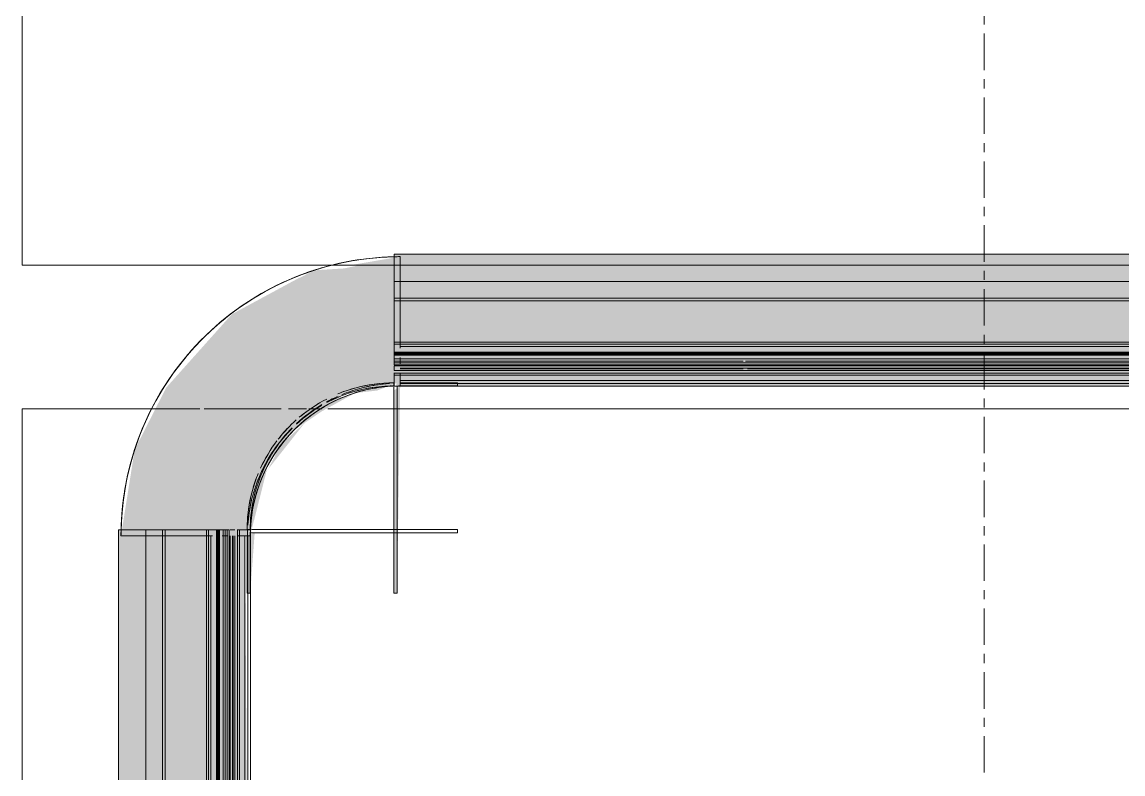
# Model space of a CAD drawing. Header units: millimetres. Extents: x -22227 to 20164, y 15335 to 61747.
# Drawn here: x -4833.6 to -4450.3, y 46489.9 to 46751.6 of the extents above; entities that cross this region are included whole.
import ezdxf

# ---------------------------------------------------------------- set-up
doc = ezdxf.new("R2010")
doc.units = ezdxf.units.MM
doc.linetypes.add('Grid Line', pattern=[22.225, 12.7, -3.175, 3.175, -3.175])
for name, color, linetype, lineweight in [('A-GENM', 7, 'Continuous', 5), ('A-WALL', 7, 'Continuous', 9), ('S-GRID', 7, 'Continuous', 9)]:
    doc.layers.add(name, color=color, linetype=linetype, lineweight=lineweight)

# ---------------------------------------------------------------- blocks, each defined once
blk = doc.blocks.new('AK-SGS-M3-A_rvt-1-MẶT BẰNG BỐ TRÍ THIẾT BỊ')
at = {"layer": 'A-WALL', "color": 253, "true_color": 0xaaaaaa}
for p, q in [((-4833.59, 46666.94), (-4833.59, 48321.94)), ((-4720.91, 46666.94), (-4833.59, 46666.94)), ((-4833.59, 46316.94), (-4833.59, 46616.94)), ((-4833.59, 46616.94), (-4787.16, 46616.94)), ((-4727.15, 46616.94), (-4180.12, 46616.94))]:
    blk.add_line(p, q, dxfattribs=at)
at = {"layer": 'A-WALL', "color": 254, "true_color": 0xcccccc}
for p, q in [((-4833.59, 46666.94), (-4833.59, 48321.94)), ((-4720.91, 46666.94), (-4833.59, 46666.94)), ((-4833.59, 46316.94), (-4833.59, 46616.94)), ((-4833.59, 46616.94), (-4787.16, 46616.94)), ((-4727.15, 46616.94), (-4704.13, 46616.94)), ((-4703.16, 46616.94), (-4204.91, 46616.94))]:
    blk.add_line(p, q, dxfattribs=at)
at = {"layer": 'A-WALL', "color": 9, "true_color": 0xc6c6c6}
for p, q in [((-4704.03, 46666.94), (-4720.91, 46666.94)), ((-4206.13, 46666.94), (-4701.93, 46666.94)), ((-4787.16, 46616.94), (-4771.66, 46616.94)), ((-4770.19, 46616.94), (-4743.35, 46616.94)), ((-4740.82, 46616.94), (-4734.54, 46616.94)), ((-4733.76, 46616.94), (-4729.18, 46616.94))]:
    blk.add_line(p, q, dxfattribs=at)
at = {"layer": 'A-WALL', "color": 254, "true_color": 0xe2e2e2}
for p, q in [((-4707.3, 46666.94), (-4720.91, 46666.94)), ((-4704.03, 46666.94), (-4707.28, 46666.94)), ((-4206.13, 46666.94), (-4701.93, 46666.94)), ((-4787.16, 46616.94), (-4782.42, 46616.94)), ((-4782.23, 46616.94), (-4773.39, 46616.94)), ((-4770.19, 46616.94), (-4756.79, 46616.94)), ((-4753.96, 46616.94), (-4750.16, 46616.94)), ((-4748.2, 46616.94), (-4743.35, 46616.94)), ((-4740.82, 46616.94), (-4735.13, 46616.94)), ((-4733.76, 46616.94), (-4731.5, 46616.94))]:
    blk.add_line(p, q, dxfattribs=at)
at = {"layer": 'A-WALL', "color": 254, "true_color": 0xd6d6d6}
blk.add_line((-4701.93, 46666.94), (-4704.03, 46666.94), dxfattribs=at)
at = {"layer": 'A-WALL', "color": 254, "true_color": 0xeaeaea}
blk.add_line((-4701.93, 46666.94), (-4704.03, 46666.94), dxfattribs=at)
blk = doc.blocks.new('AK_ThanhNoiGocVuong - Thanh nhôm trục góc ngoài-V135-MẶT BẰNG BỐ TRÍ THIẾT BỊ')
at = {"layer": 'A-GENM', "true_color": 0xf0f0f0, "transparency": 33554534}
for points in [[(-22.1, 50.9), (-22.1, 50), (-1.1, 48.46), (-2.2, 51.1), (-22.1, 51.08)], [(0, 50), (22.81, 43.74), (36.45, 33.72), (47.18, 14.15), (44.9, 23.01), (32.31, 38.69), (16.08, 47.9), (0, 50.78)], [(-22.1, -1.1), (50, -2.2), (48.4, 0), (-22.1, 0)]]:
    blk.add_hatch(color=7, dxfattribs=at).paths.add_polyline_path(points)
at = {"layer": 'A-GENM', "color": 254, "true_color": 0xd6d6d6}
for p, q in [((-2.2, 51.1), (-22.1, 51.1)), ((-22.1, 51.1), (-22.1, 50)), ((-22.1, 50), (-2.2, 50)), ((0, 51.1), (0, 50)), ((50, 0), (51.1, 0)), ((50, -2.2), (50, -22.1)), ((51.1, -22.1), (51.1, -2.2)), ((50, -22.1), (51.1, -22.1))]:
    blk.add_line(p, q, dxfattribs=at)
at = {"layer": 'A-GENM', "color": 7, "true_color": 0xf2f2f2}
for p, q in [((-22.1, 50), (-22.1, 51.1)), ((-2.2, 50), (-22.1, 50))]:
    blk.add_line(p, q, dxfattribs=at)
at = {"layer": 'A-GENM', "color": 7, "true_color": 0xf6f6f6}
blk.add_line((-22.1, 51.1), (-2.2, 51.1), dxfattribs=at)
at = {"layer": 'A-GENM', "color": 7, "true_color": 0xf4f4f4}
for p, q in [((0, 50), (0, 51.1)), ((51.1, 0), (50, 0))]:
    blk.add_line(p, q, dxfattribs=at)
at = {"layer": 'A-GENM', "color": 253, "true_color": 0xaaaaaa}
for p, q in [((-1.1, 49.78), (-1.1, -22.1)), ((0, -22.1), (0, 49.56)), ((49.56, 0), (-22.1, 0)), ((-22.1, 0), (-22.1, -1.1)), ((-22.1, -1.1), (49.78, -1.1)), ((-1.1, -22.1), (0, -22.1))]:
    blk.add_line(p, q, dxfattribs=at)
at = {"layer": 'A-GENM', "color": 254, "true_color": 0xdcdcdc}
for p, q in [((-1.1, -0.32), (-1.1, 49.78)), ((0, 49.56), (0, -0.34)), ((-22.1, -1.1), (-22.1, 0)), ((-22.1, 0), (-1.1, 0)), ((-1.1, -1.1), (-22.1, -1.1)), ((-1.1, -22.1), (-1.1, -1.1)), ((-0.34, 0), (41.99, 0)), ((41.99, -1.1), (-0.32, -1.1)), ((0, -1.1), (0, -22.1)), ((0, -22.1), (-1.1, -22.1))]:
    blk.add_line(p, q, dxfattribs=at)
at = {"layer": 'A-GENM', "color": 254, "true_color": 0xe8e8e8}
for p, q in [((41.99, 0), (49.56, 0)), ((49.78, -1.1), (41.99, -1.1))]:
    blk.add_line(p, q, dxfattribs=at)
at = {"layer": 'A-GENM', "color": 7, "true_color": 0xf3f3f3}
for p, q in [((50, -22.1), (50, -2.2)), ((51.1, -22.1), (50, -22.1))]:
    blk.add_line(p, q, dxfattribs=at)
at = {"layer": 'A-GENM', "color": 7, "true_color": 0xf7f7f7}
blk.add_line((51.1, -2.2), (51.1, -22.1), dxfattribs=at)
at = {"layer": 'A-GENM', "color": 254, "true_color": 0xd6d6d6}
for start, end in [(74.4984, 90), (360, 15.4833)]:
    blk.add_arc((0, 0), 51.1, start, end, dxfattribs=at)
at = {"layer": 'A-GENM', "color": 9, "true_color": 0xc6c6c6}
for radius, start, end in [(50, 78.5056, 90), (51.1, 67.5, 74.4984), (51.1, 52.7788, 65.2886), (51.1, 41.7004, 51.5807), (50, 30.2026, 42.7364), (51.1, 27.1925, 40.1115), (50, 22.7268, 27.8796), (51.1, 15.4833, 22.5), (50, 0, 11.5493)]:
    blk.add_arc((0, 0), radius, start, end, dxfattribs=at)
at = {"layer": 'A-GENM', "color": 7, "true_color": 0xececec}
for start, end in [(80.3081, 90), (34.8073, 42.3992)]:
    blk.add_arc((0, 0), 50, start, end, dxfattribs=at)
at = {"layer": 'A-GENM', "color": 254, "true_color": 0xe6e6e6}
for radius, start, end in [(51.1, 76.988, 89.9757), (50, 75.4939, 80.3081), (51.1, 60, 65.0287), (50, 46.5291, 52.1755), (51.1, 45, 51.9414), (51.1, 36.5719, 39.3833)]:
    blk.add_arc((0, 0), radius, start, end, dxfattribs=at)
at = {"layer": 'A-GENM', "color": 253, "true_color": 0xaaaaaa}
for start, end in [(68.6181, 78.5056), (45, 66.1056), (11.5493, 22.5)]:
    blk.add_arc((0, 0), 50, start, end, dxfattribs=at)
at = {"layer": 'A-GENM', "color": 254, "true_color": 0xdcdcdc}
for radius, start, end in [(51.1, 69.9713, 73.2641), (50, 65.0287, 68.8683)]:
    blk.add_arc((0, 0), radius, start, end, dxfattribs=at)
at = {"layer": 'A-GENM', "color": 7, "true_color": 0xededed}
for radius, start, end in [(51.1, 30.1876, 34.1736), (50, 21.7483, 24.9713), (50, 9.6919, 14.7103), (51.1, 360, 14.9155)]:
    blk.add_arc((0, 0), radius, start, end, dxfattribs=at)
at = {"layer": 'A-GENM', "color": 254, "true_color": 0xe8e8e8}
blk.add_arc((0, 0), 51.1, 15.5362, 20.0287, dxfattribs=at)
at = {"layer": 'A-GENM', "color": 7, "true_color": 0xf0f0f0}
blk.add_arc((0, 0), 50, 360, 9.6919, dxfattribs=at)
blk = doc.blocks.new('AK_BoGocTrong - Thanh nhôm C có chân-V136-MẶT BẰNG BỐ TRÍ THIẾT BỊ')
at = {"layer": 'A-GENM', "true_color": 0xf0f0f0, "transparency": 33554534}
for points in [[(38.87, -300.86), (45, -299.86), (43.4, 0), (0, 0), (0, -3.74), (0, -300.86), (38.61, -300.86)], [(34.85, -300.86), (33.51, 0), (31.35, 0), (31.82, -300.86), (34.83, -300.86)], [(38.61, -300.86), (37.43, 0), (35.15, 0), (35.74, -300.86), (37.91, -300.86)], [(34.5, -300.86), (35.15, -300.03), (34.5, -299.98)], [(45.9, -300.86), (46, -300.86), (45, -300.86)], [(45.9, -300.86), (46, -300.86), (45, -300.86)]]:
    blk.add_hatch(color=7, dxfattribs=at).paths.add_polyline_path(points)
at = {"layer": 'A-GENM', "color": 9, "true_color": 0xc6c6c6}
blk.add_line((0, -254.76), (0, 0), dxfattribs=at)
at = {"layer": 'A-GENM', "color": 254, "true_color": 0xe6e6e6}
for p, q in [((9.54, 0), (2.08, 0)), ((11.71, 0), (9.54, 0)), ((16.21, 0), (13.74, 0)), ((22.38, 0), (16.38, 0)), ((30.79, 0), (24.45, 0)), ((36.04, 0), (38.06, 0)), ((43.63, 0), (41.34, 0)), ((34.5, -2.1), (34.5, -254.76)), ((45, -2.1), (45, -22)), ((45, -2.1), (45, -22)), ((45, -257.91), (45, -255.86)), ((46, -254.76), (46, -257.91)), ((46, -254.76), (46, -257.91))]:
    blk.add_line(p, q, dxfattribs=at)
at = {"layer": 'A-GENM', "color": 254, "true_color": 0xe0e0e0}
for p, q in [((2.1, 0), (11.65, 0)), ((13.73, 0), (22.27, 0)), ((24.43, 0), (30.72, 0)), ((43.47, 0), (45, 0)), ((9.54, -2.1), (9.54, -254.76)), ((30.61, -2.1), (30.61, -254.76)), ((31.35, -2.1), (31.35, -254.76)), ((35.15, -2.1), (35.15, -254.76)), ((38.61, -254.76), (38.61, -2.1)), ((45, -22), (45, -2.1)), ((46, -1.6), (46, -254.76)), ((46, -1.6), (46, -254.76)), ((45, -22), (45, -254.76)), ((45, -22), (45, -254.76)), ((0, -257.91), (0, -255.06)), ((46, -254.76), (46, -257.91))]:
    blk.add_line(p, q, dxfattribs=at)
at = {"layer": 'A-GENM', "color": 254, "true_color": 0xeaeaea}
for p, q in [((9.54, 0), (9.54, -2.1)), ((30.61, 0), (31.35, 0)), ((30.61, 0), (30.61, -2.1)), ((31.35, 0), (31.35, -2.1)), ((34.83, 0), (35.15, 0)), ((35.15, 0), (35.15, -2.1)), ((35.74, 0), (37.91, 0)), ((38.14, 0), (35.74, 0)), ((38.61, -2.1), (38.61, 0)), ((45, 0), (46, 0)), ((34.17, -254.76), (34.17, -2.1)), ((37.91, -2.1), (37.91, -254.76)), ((9.54, -254.76), (9.54, -257.91)), ((30.61, -254.76), (30.61, -257.91)), ((31.35, -254.76), (31.35, -257.91)), ((35.15, -255.02), (35.15, -257.91)), ((38.61, -257.91), (38.61, -254.76)), ((45, -255.86), (45, -257.91)), ((45, -255.86), (45, -257.91)), ((46, -257.91), (46, -300.86)), ((46, -257.91), (46, -300.86)), ((45, -260.83), (45, -300.86)), ((45, -260.83), (45, -300.86)), ((9.48, -300.86), (0, -300.86)), ((9.54, -300.86), (16.21, -300.86)), ((16.38, -300.86), (30.79, -300.86)), ((34.43, -300.86), (31.82, -300.86)), ((38.06, -300.86), (36.04, -300.86)), ((39.22, -300.86), (43.73, -300.86)), ((46, -300.86), (45, -300.86)), ((45, -300.86), (46, -300.86))]:
    blk.add_line(p, q, dxfattribs=at)
at = {"layer": 'A-GENM', "color": 7, "true_color": 0xeeeeee}
for p, q in [((34.85, 0), (34.17, 0)), ((34.85, 0), (34.85, -2.1)), ((46, 0), (44.82, 0)), ((34.85, -255.17), (34.85, -257.91)), ((34.17, -269.76), (34.17, -257.91)), ((34.85, -257.91), (34.85, -269.68)), ((37.91, -257.91), (37.91, -260.56)), ((37.91, -260.74), (37.91, -273.44)), ((34.17, -280.34), (34.17, -272.12)), ((34.85, -270.8), (34.85, -279.1)), ((37.91, -273.6), (37.91, -277.95)), ((37.91, -278.52), (37.91, -298.42)), ((34.17, -283.07), (34.17, -280.64)), ((34.85, -280.14), (34.85, -282.38)), ((34.85, -283.54), (34.85, -300.01)), ((34.17, -299.96), (34.17, -284.43)), ((34.17, -300.86), (34.85, -300.86)), ((44.82, -300.86), (46, -300.86))]:
    blk.add_line(p, q, dxfattribs=at)
at = {"layer": 'A-GENM', "color": 7, "true_color": 0xededed}
for p, q in [((34.17, -2.1), (34.17, 0)), ((37.91, 0), (37.91, -2.1)), ((45, 0), (46, 0)), ((46, 0), (45, 0)), ((34.5, -257.91), (34.5, -270.41)), ((34.5, -270.84), (34.5, -279.74)), ((34.5, -280.4), (34.5, -282.74)), ((34.5, -284.01), (34.5, -299.98)), ((9.54, -298.68), (9.54, -300.81)), ((31.82, -300.86), (34.17, -300.86)), ((34.83, -300.86), (34.5, -300.86)), ((35.74, -300.86), (37.91, -300.86)), ((37.91, -300.86), (38.61, -300.86))]:
    blk.add_line(p, q, dxfattribs=at)
at = {"layer": 'A-GENM', "color": 7, "true_color": 0xececec}
for p, q in [((34.5, 0), (34.83, 0)), ((34.5, 0), (34.5, -2.1)), ((37.91, 0), (35.74, 0)), ((38.61, 0), (37.91, 0)), ((34.85, -2.1), (34.85, -254.76)), ((34.5, -255.83), (34.5, -257.91)), ((30.61, -257.91), (30.61, -260.29)), ((31.35, -257.91), (31.35, -260.32)), ((35.15, -257.91), (35.15, -268.76)), ((38.61, -271.79), (38.61, -260.59)), ((9.54, -263.51), (9.54, -284.93)), ((30.61, -263.16), (30.61, -284.67)), ((31.35, -264.23), (31.35, -283.8)), ((35.15, -271.06), (35.15, -275.47)), ((38.61, -276.18), (38.61, -272.65)), ((38.61, -298.63), (38.61, -277.6)), ((35.15, -279.93), (35.15, -282.08)), ((35.15, -283.16), (35.15, -300.03)), ((9.54, -285.3), (9.54, -291.38)), ((30.61, -289.02), (30.61, -299.68)), ((31.35, -288.06), (31.35, -299.74)), ((9.54, -292.98), (9.54, -295.24)), ((9.54, -296.09), (9.54, -298.28)), ((0, -300.86), (9.44, -300.86)), ((31.35, -300.86), (30.61, -300.86)), ((34.17, -300.86), (31.82, -300.86)), ((32.03, -300.86), (34.31, -300.86)), ((35.15, -300.86), (34.83, -300.86)), ((37.91, -300.86), (35.74, -300.86)), ((35.74, -300.86), (38.14, -300.86))]:
    blk.add_line(p, q, dxfattribs=at)
at = {"layer": 'A-GENM', "color": 254, "true_color": 0xd6d6d6}
for p, q in [((41.7, 0), (43.47, 0)), ((46, -1.6), (46, -254.76)), ((45, -254.76), (45, -22))]:
    blk.add_line(p, q, dxfattribs=at)
at = {"layer": 'A-GENM', "color": 254, "true_color": 0xe7e7e7}
for p, q in [((0, -264.74), (0, -259.15)), ((46, -257.91), (46, -300.86)), ((45, -300.86), (45, -260.83)), ((0, -274.2), (0, -264.96)), ((0, -282.75), (0, -274.34)), ((0, -289.89), (0, -282.83)), ((0, -295.26), (0, -289.96)), ((0, -298.61), (0, -295.3)), ((22.5, -300.86), (9.58, -300.86)), ((30.72, -300.86), (22.5, -300.86)), ((43.47, -300.86), (38.97, -300.86)), ((45, -300.86), (43.47, -300.86)), ((46, -300.86), (45, -300.86))]:
    blk.add_line(p, q, dxfattribs=at)
at = {"layer": 'A-GENM', "color": 254, "true_color": 0xe2e2e2}
blk.add_line((0, -300.86), (0, -298.61), dxfattribs=at)
blk = doc.blocks.new('AK_BoGocTrong - Thanh nhôm C có chân-V137-MẶT BẰNG BỐ TRÍ THIẾT BỊ')
at = {"layer": 'A-GENM', "true_color": 0xf0f0f0, "transparency": 33554534}
h = blk.add_hatch(color=7, dxfattribs=at)
h.paths.add_polyline_path([(45, -1.6), (43.4, 0), (0, 0), (0, -7.78), (1.23, -500), (45, -498.4), (43.13, -497.9), (38.61, -496.96), (40.14, -2.1), (44.8, -3.53), (45, -2.1)])
h.paths.add_polyline_path([(30.61, -233.79), (29.28, -497.9), (3.91, -497.9), (3.91, -2.1), (30.61, -2.1), (30.61, -154.95)])
h = blk.add_hatch(color=7, dxfattribs=at)
h.paths.add_polyline_path([(45, -22), (44.8, -22), (43.13, -2.1), (38.61, -3.04), (40.14, -497.9), (44.8, -497.11), (45, -89.13)])
h.paths.add_polyline_path([(30.61, -154.95), (29.28, -2.1), (3.91, -2.1), (3.91, -497.9), (30.61, -497.9), (30.61, -233.79)])
for points in [[(34.85, -2.1), (33.55, 0), (31.35, 0), (32.79, -500), (34.85, -500), (34.85, -43.01)], [(38.61, -89.13), (37.82, 0), (35.15, 0), (35.74, -500), (38.61, -500), (38.61, -233.79)]]:
    blk.add_hatch(color=7, dxfattribs=at).paths.add_polyline_path(points)
at = {"layer": 'A-GENM', "color": 9, "true_color": 0xc6c6c6}
blk.add_line((0, -500), (0, 0), dxfattribs=at)
at = {"layer": 'A-GENM', "color": 254, "true_color": 0xe7e7e7}
for p, q in [((9.54, -2.1), (9.54, -497.9)), ((30.61, -2.1), (30.61, -497.9)), ((31.35, -2.1), (31.35, -497.9)), ((38.61, -497.9), (38.61, -2.1)), ((46, -1.6), (46, -498.4)), ((46, -1.6), (46, -498.4)), ((45, -22), (45, -478)), ((45, -22), (45, -478)), ((35.15, -233.79), (35.15, -497.9)), ((45, -497.9), (45, -478)), ((11.65, -500), (3.95, -500)), ((22.5, -500), (13.69, -500)), ((30.72, -500), (24.39, -500)), ((38.06, -500), (36.04, -500))]:
    blk.add_line(p, q, dxfattribs=at)
at = {"layer": 'A-GENM', "color": 7, "true_color": 0xececec}
for p, q in [((34.17, -497.9), (34.17, -2.1)), ((37.91, -2.1), (37.91, -497.9)), ((9.54, -497.9), (9.54, -500)), ((30.61, -497.9), (30.61, -500)), ((31.35, -497.9), (31.35, -500)), ((35.15, -497.9), (35.15, -500)), ((38.61, -500), (38.61, -497.9)), ((30.98, -500), (30.61, -500)), ((31.35, -500), (30.98, -500)), ((35.15, -500), (34.83, -500)), ((37.91, -500), (35.74, -500)), ((35.74, -500), (38.14, -500)), ((46, -500), (45, -500))]:
    blk.add_line(p, q, dxfattribs=at)
at = {"layer": 'A-GENM', "color": 254, "true_color": 0xeaeaea}
for p, q in [((34.5, -2.1), (34.5, -497.9)), ((45, -478), (45, -497.9)), ((45, -478), (45, -497.9)), ((3.91, -500), (9.54, -500)), ((9.54, -500), (11.71, -500)), ((13.7, -500), (16.21, -500)), ((16.38, -500), (22.64, -500)), ((24.41, -500), (30.79, -500)), ((41.34, -500), (43.62, -500))]:
    blk.add_line(p, q, dxfattribs=at)
at = {"layer": 'A-GENM', "color": 7, "true_color": 0xededed}
for p, q in [((34.85, -2.1), (34.85, -497.9)), ((34.5, -497.9), (34.5, -500)), ((34.83, -500), (34.5, -500)), ((35.74, -500), (37.91, -500)), ((37.91, -500), (38.61, -500))]:
    blk.add_line(p, q, dxfattribs=at)
at = {"layer": 'A-GENM', "color": 254, "true_color": 0xe2e2e2}
for p, q in [((46, -1.6), (46, -498.4)), ((45, -478), (45, -22)), ((43.47, -500), (41.7, -500)), ((45, -500), (43.47, -500))]:
    blk.add_line(p, q, dxfattribs=at)
at = {"layer": 'A-GENM', "color": 7, "true_color": 0xeeeeee}
for p, q in [((34.17, -500), (34.17, -497.9)), ((34.85, -497.9), (34.85, -500)), ((37.91, -497.9), (37.91, -500)), ((34.17, -500), (34.85, -500)), ((44.82, -500), (46, -500)), ((46, -500), (45, -500)), ((45, -500), (46, -500))]:
    blk.add_line(p, q, dxfattribs=at)
blk = doc.blocks.new('AK_BoGocTrongTran - Thanh nhôm C có chân-V138-MẶT BẰNG BỐ TRÍ THIẾT BỊ')
at = {"layer": 'A-GENM', "true_color": 0xf0f0f0, "transparency": 33554534}
for points in [[(0, -300.86), (9.54, -300.86), (9.54, 0), (0, 0), (0, -254.76)], [(34.17, -300.86), (46, -300.86), (44.08, 0), (9.54, 0), (9.54, -300.86), (30.61, -300.86)], [(30.61, -300.86), (34.17, -300.86), (34.17, 0), (30.61, 0), (30.61, -254.76)], [(34.85, -300.86), (37.91, -300.86), (37.91, 0), (34.5, 0), (34.5, -300.86)], [(34.17, -300.86), (34.85, -300.86), (34.17, -254.76)], [(37.91, -300.86), (38.61, -300.86), (37.91, -254.76)]]:
    blk.add_hatch(color=7, dxfattribs=at).paths.add_polyline_path(points)
at = {"layer": 'A-GENM', "color": 253, "true_color": 0xaaaaaa}
for p, q in [((0, 0), (9.54, 0)), ((0, 0), (0, -254.76)), ((30.6, 0), (9.54, 0)), ((9.54, -254.76), (9.54, 0)), ((30.61, 0), (34.17, 0)), ((30.61, -254.76), (30.61, 0)), ((34.17, 0), (34.85, 0)), ((34.17, 0), (34.17, -254.76)), ((34.85, 0), (37.91, 0)), ((34.85, -254.76), (34.85, 0)), ((37.91, 0), (38.61, 0)), ((37.91, -254.76), (37.91, 0)), ((38.61, 0), (38.61, -254.76)), ((46, -254.76), (46, 0)), ((46, -254.76), (46, 0)), ((46, -254.76), (46, 0))]:
    blk.add_line(p, q, dxfattribs=at)
at = {"layer": 'A-GENM', "color": 254, "true_color": 0xd6d6d6}
for p, q in [((2.1, 0), (11.65, 0)), ((13.73, 0), (22.5, 0)), ((24.43, 0), (30.72, 0)), ((34.5, 0), (34.83, 0)), ((41.7, 0), (43.47, 0)), ((46, 0), (44.82, 0)), ((46, 0), (45, 0)), ((45, 0), (46, 0)), ((45, -2.1), (45, -254.76)), ((46, -254.76), (46, -1.6)), ((31.35, -300.86), (31.35, -254.76)), ((34.5, -300.86), (34.5, -254.76)), ((35.15, -300.86), (35.15, -254.76)), ((45, -300.86), (45, -254.98)), ((45, -300.86), (45, -254.98)), ((11.65, -300.86), (0, -300.86)), ((22.5, -300.86), (11.65, -300.86)), ((30.72, -300.86), (22.5, -300.86)), ((30.98, -300.86), (30.61, -300.86)), ((30.79, -300.86), (34.31, -300.86)), ((31.35, -300.86), (30.98, -300.86)), ((31.35, -300.86), (34.17, -300.86)), ((35.15, -300.86), (34.83, -300.86)), ((35.15, -300.86), (37.91, -300.86)), ((35.74, -300.86), (38.14, -300.86)), ((43.47, -300.86), (38.97, -300.86)), ((45, -300.86), (43.47, -300.86)), ((45, -300.86), (46, -300.86)), ((46, -300.86), (45, -300.86))]:
    blk.add_line(p, q, dxfattribs=at)
at = {"layer": 'A-GENM', "color": 9, "true_color": 0xc6c6c6}
for p, q in [((30.61, 0), (31.35, 0)), ((34.17, 0), (31.35, 0)), ((31.35, -254.76), (31.35, 0)), ((34.5, -254.76), (34.5, 0)), ((34.83, 0), (35.15, 0)), ((37.91, 0), (35.15, 0)), ((35.15, -254.76), (35.15, 0)), ((38.14, 0), (35.74, 0)), ((44.45, 0), (41.34, 0)), ((45, -254.76), (45, -2.1)), ((45, -254.76), (45, -2.1)), ((0, -254.76), (0, -300.86)), ((9.54, -300.86), (9.54, -254.76)), ((30.61, -300.86), (30.61, -254.76)), ((34.17, -254.76), (34.17, -300.86)), ((34.85, -300.86), (34.85, -254.76)), ((37.91, -300.86), (37.91, -254.76)), ((38.61, -254.76), (38.61, -300.86)), ((46, -300.86), (46, -254.76)), ((46, -300.86), (46, -254.76)), ((46, -300.86), (46, -254.76)), ((9.54, -300.86), (0, -300.86)), ((9.54, -300.86), (30.6, -300.86)), ((34.17, -300.86), (30.61, -300.86)), ((34.85, -300.86), (34.17, -300.86)), ((37.91, -300.86), (34.85, -300.86)), ((38.61, -300.86), (37.91, -300.86)), ((38.86, -300.86), (46, -300.86))]:
    blk.add_line(p, q, dxfattribs=at)
at = {"layer": 'A-GENM', "color": 254, "true_color": 0xe0e0e0}
for p, q in [((36.04, 0), (38.06, 0)), ((43.47, 0), (45, 0)), ((46, 0), (45, 0)), ((45, -254.98), (45, -300.86)), ((46, -300.86), (46, -254.76)), ((34.43, -300.86), (31.82, -300.86)), ((34.83, -300.86), (34.5, -300.86)), ((38.06, -300.86), (36.04, -300.86)), ((45, -300.86), (46, -300.86))]:
    blk.add_line(p, q, dxfattribs=at)
blk = doc.blocks.new('AK_BoGocTrongTran - Thanh nhôm C có chân-V139-MẶT BẰNG BỐ TRÍ THIẾT BỊ')
at = {"layer": 'A-GENM', "true_color": 0xf0f0f0, "transparency": 33554534}
for points in [[(9.54, 0), (0, 0), (0, -500), (9.54, -500), (9.54, -89.13)], [(46, 0), (9.54, 0), (9.54, -500), (46, -499.2), (46, -0.8)], [(34.17, -2.1), (34.17, 0), (30.61, 0), (30.61, -500), (34.17, -500), (34.17, -89.13)], [(37.91, 0), (34.5, 0), (34.85, -500), (37.91, -500), (37.91, -89.13)]]:
    blk.add_hatch(color=7, dxfattribs=at).paths.add_polyline_path(points)
at = {"layer": 'A-GENM', "color": 253, "true_color": 0xaaaaaa}
for p, q in [((0, 0), (0, -500)), ((9.54, -500), (9.54, 0)), ((30.61, -500), (30.61, 0)), ((34.17, 0), (34.17, -500)), ((34.85, -500), (34.85, 0)), ((37.91, -500), (37.91, 0)), ((38.61, 0), (38.61, -500)), ((46, -500), (46, 0)), ((46, -500), (46, -2.48)), ((46, -500), (46, -2.48)), ((9.54, -500), (0, -500)), ((9.54, -500), (30.6, -500)), ((34.17, -500), (30.61, -500)), ((34.85, -500), (34.17, -500)), ((37.91, -500), (34.85, -500)), ((38.61, -500), (37.91, -500)), ((41.34, -500), (44.82, -500))]:
    blk.add_line(p, q, dxfattribs=at)
at = {"layer": 'A-GENM', "color": 9, "true_color": 0xc6c6c6}
for p, q in [((31.35, -500), (31.35, 0)), ((34.5, -500), (34.5, 0)), ((35.15, -500), (35.15, 0)), ((45, -497.9), (45, -2.1)), ((45, -497.9), (45, -2.1)), ((30.72, -500), (0, -500)), ((31.35, -500), (30.61, -500)), ((30.79, -500), (34.31, -500)), ((31.35, -500), (34.17, -500)), ((35.15, -500), (34.83, -500)), ((35.15, -500), (37.91, -500)), ((35.74, -500), (38.14, -500))]:
    blk.add_line(p, q, dxfattribs=at)
at = {"layer": 'A-GENM', "color": 254, "true_color": 0xd6d6d6}
for p, q in [((46, -500), (46, 0)), ((45, -2.1), (45, -497.9)), ((34.83, -500), (34.5, -500)), ((43.47, -500), (41.7, -500)), ((45, -500), (43.47, -500)), ((44.82, -500), (46, -500)), ((45, -500), (46, -500)), ((46, -500), (45, -500))]:
    blk.add_line(p, q, dxfattribs=at)
at = {"layer": 'A-GENM', "color": 254, "true_color": 0xe0e0e0}
for p, q in [((38.06, -500), (36.04, -500)), ((45, -500), (46, -500))]:
    blk.add_line(p, q, dxfattribs=at)
blk = doc.blocks.new('AK_MiengBoGocNgoai - Miếng bo góc ngoài-V140-MẶT BẰNG BỐ TRÍ THIẾT BỊ')
at = {"layer": 'A-GENM', "true_color": 0xf0f0f0, "transparency": 33554534}
h = blk.add_hatch(color=7, dxfattribs=at)
h.paths.add_polyline_path([(-52.2, 1.1), (-50.45, 0.65), (-27.95, -5.65), (-13.39, -16.37), (-8.01, -22.64), (-8.01, 33.03), (-22.16, 40.24), (-52.2, 45), (-52.2, 1.53)])
h.paths.add_polyline_path([(-1.1, -41.62), (2.77, -52.2), (45, -52.2), (41.99, -34.61), (41.99, -50.1), (0.9, -48.99), (-0.93, -39.87)])
for points in [[(-8.01, -19.6), (-6.82, -24.41), (-0.6, -36.54), (0.19, -45.42), (2.77, -50.1), (41.99, -50.1), (40.24, -22.16), (24.98, 6.39), (-0.54, 29.22), (-8.01, 33.03), (-8, -19.01)], [(-52.2, 1), (-51.1, -0.22), (-29.71, -5.65), (-12.8, -19.01), (-20.23, -10.81), (-36.7, -2.08), (-51.7, 0.9)]]:
    blk.add_hatch(color=7, dxfattribs=at).paths.add_polyline_path(points)
h = blk.add_hatch(color=7, dxfattribs=at)
h.paths.add_polyline_path([(-1.95, -40.18), (-1.6, -44.18), (-1.66, -41.65)])
h.paths.add_polyline_path([(-3.92, -30.7), (-2.82, -35.85), (-3.91, -30.68)])
h.paths.add_polyline_path([(-8.01, -24.58), (-6.77, -28.04), (-7.52, -25.31)])
at = {"layer": 'A-GENM', "color": 254, "true_color": 0xe6e6e6}
for p, q in [((-52.2, 45), (-52.2, 36.32)), ((-52.2, 36.25), (-52.2, 34.23)), ((-52.2, 33.35), (-52.2, 26.34)), ((-52.2, 26.28), (-52.2, 23.35)), ((-52.2, 22.5), (-52.2, 17.36)), ((-52.2, 17.31), (-52.2, 15.12)), ((-52.2, 4.22), (-52.2, 2.26)), ((41.96, -52.2), (45, -52.2))]:
    blk.add_line(p, q, dxfattribs=at)
at = {"layer": 'A-GENM', "color": 254, "true_color": 0xd6d6d6}
for p, q in [((-52.2, 36.32), (-52.2, 45)), ((-52.2, 33.61), (-52.2, 36.25)), ((-52.2, 26.35), (-52.2, 33.34)), ((-52.2, 23), (-52.2, 26.29)), ((-52.2, 17.37), (-52.2, 22.45)), ((-52.2, 15.17), (-52.2, 17.32)), ((-52.2, 2.5), (-52.2, 4.19)), ((45, -52.2), (41.96, -52.2))]:
    blk.add_line(p, q, dxfattribs=at)
at = {"layer": 'A-GENM', "color": 254, "true_color": 0xeaeaea}
for p, q in [((-52.2, 9.82), (-52.2, 7.75)), ((-52.2, 0), (-52.2, 1)), ((2.26, -52.2), (4.25, -52.2)), ((15.12, -52.2), (17.36, -52.2)), ((17.4, -52.2), (22.5, -52.2)), ((23.39, -52.2), (26.34, -52.2)), ((26.38, -52.2), (33.35, -52.2)), ((34.28, -52.2), (41.96, -52.2))]:
    blk.add_line(p, q, dxfattribs=at)
at = {"layer": 'A-GENM', "color": 254, "true_color": 0xe0e0e0}
for p, q in [((-52.2, 7.83), (-52.2, 9.82)), ((-52.2, 1), (-52.2, 2.5))]:
    blk.add_line(p, q, dxfattribs=at)
at = {"layer": 'A-GENM', "color": 7, "true_color": 0xeeeeee}
for p, q in [((-52.2, 1.53), (-52.2, 0)), ((0, -52.2), (1.53, -52.2))]:
    blk.add_line(p, q, dxfattribs=at)
at = {"layer": 'A-GENM', "color": 7, "true_color": 0xececec}
for p, q in [((1, -52.2), (0, -52.2)), ((7.75, -52.2), (9.86, -52.2))]:
    blk.add_line(p, q, dxfattribs=at)
at = {"layer": 'A-GENM', "color": 254, "true_color": 0xe2e2e2}
for p, q in [((4.21, -52.2), (1, -52.2)), ((17.37, -52.2), (15.17, -52.2)), ((22.45, -52.2), (17.41, -52.2)), ((26.35, -52.2), (23, -52.2)), ((33.34, -52.2), (26.39, -52.2)), ((41.96, -52.2), (33.61, -52.2))]:
    blk.add_line(p, q, dxfattribs=at)
at = {"layer": 'A-GENM', "color": 254, "true_color": 0xe7e7e7}
blk.add_line((9.86, -52.2), (7.83, -52.2), dxfattribs=at)
at = {"layer": 'A-GENM', "color": 254, "true_color": 0xe6e6e6}
for start, end in [(88.7415, 90), (360, 1.2585)]:
    blk.add_arc((-52.2, -52.2), 97.2, start, end, dxfattribs=at)
at = {"layer": 'A-GENM', "color": 254, "true_color": 0xd6d6d6}
for radius, start, end in [(97.2, 88.7415, 90), (97.2, 72, 88.7415), (97.2, 62.5949, 72), (53.2, 76.5192, 85.9443), (53.2, 67.5, 70.0501), (53.2, 32.1693, 42.6654), (97.2, 1.2585, 11.3721), (97.2, 360, 1.2585)]:
    blk.add_arc((-52.2, -52.2), radius, start, end, dxfattribs=at)
at = {"layer": 'A-GENM', "color": 9, "true_color": 0xc6c6c6}
for radius, start, end in [(97.2, 62.5949, 88.7415), (52.2, 78.1165, 87.522), (53.2, 70.0501, 74.7424), (53.2, 45, 64.3197), (52.2, 30.5175, 45), (97.2, 1.2585, 11.3721)]:
    blk.add_arc((-52.2, -52.2), radius, start, end, dxfattribs=at)
at = {"layer": 'A-GENM', "color": 254, "true_color": 0xe2e2e2}
for radius, start, end in [(97.2, 36, 62.5949), (97.2, 11.3721, 36), (53.2, 25.5591, 28.8276), (53.2, 4.0557, 13.4808)]:
    blk.add_arc((-52.2, -52.2), radius, start, end, dxfattribs=at)
at = {"layer": 'A-GENM', "color": 254, "true_color": 0xdadada}
for radius, start, end in [(97.2, 54, 62.5949), (97.2, 36, 54), (97.2, 18, 36), (97.2, 11.3721, 18), (52.2, 22.5, 29.4573), (53.2, 15.3753, 22.5), (52.2, 2.478, 11.8835)]:
    blk.add_arc((-52.2, -52.2), radius, start, end, dxfattribs=at)
at = {"layer": 'A-GENM', "color": 253, "true_color": 0xaaaaaa}
blk.add_arc((-52.2, -52.2), 52.2, 45, 78.1165, dxfattribs=at)
at = {"layer": 'A-GENM', "color": 254, "true_color": 0xcccccc}
blk.add_arc((-52.2, -52.2), 52.2, 11.8835, 22.5, dxfattribs=at)
blk = doc.blocks.new('AK_MiengBoGocNgoai - Miếng bo góc ngoài-V141-MẶT BẰNG BỐ TRÍ THIẾT BỊ')
at = {"layer": 'A-GENM', "true_color": 0xf0f0f0, "transparency": 33554534}
blk.add_hatch(color=7, dxfattribs=at).paths.add_polyline_path([(-52.2, 0), (-27.19, 5.65), (-15.29, 15.29), (-3.97, 32.22), (-3.18, 30.45), (-1.6, 44.18), (1.53, 52.2), (45, 52.2), (37.62, 17.02), (24.98, -6.39), (-0.54, -29.22), (-22.16, -40.24), (-52.2, -45), (-52.2, -1.08)])
at = {"layer": 'A-GENM', "color": 9, "true_color": 0xc6c6c6}
for p, q in [((4.25, 52.2), (0, 52.2)), ((17.36, 52.2), (15.12, 52.2)), ((26.34, 52.2), (17.4, 52.2)), ((45, 52.2), (26.38, 52.2)), ((-52.2, 0), (-52.2, -4.22)), ((-52.2, -15.12), (-52.2, -17.31)), ((-52.2, -17.36), (-52.2, -26.28)), ((-52.2, -26.34), (-52.2, -36.25)), ((-52.2, -36.32), (-52.2, -45))]:
    blk.add_line(p, q, dxfattribs=at)
at = {"layer": 'A-GENM', "color": 254, "true_color": 0xe0e0e0}
for p, q in [((0, 52.2), (1, 52.2)), ((7.83, 52.2), (9.86, 52.2)), ((-52.2, -2.5), (-52.2, -1)), ((-52.2, -9.82), (-52.2, -7.83))]:
    blk.add_line(p, q, dxfattribs=at)
at = {"layer": 'A-GENM', "color": 254, "true_color": 0xd6d6d6}
for p, q in [((1, 52.2), (2.5, 52.2)), ((2.5, 52.2), (4.21, 52.2)), ((9.86, 52.2), (7.75, 52.2)), ((15.12, 52.2), (13.18, 52.2)), ((15.17, 52.2), (17.37, 52.2)), ((17.41, 52.2), (22.45, 52.2)), ((23, 52.2), (26.35, 52.2)), ((26.39, 52.2), (33.34, 52.2)), ((33.61, 52.2), (45, 52.2)), ((-52.2, -1), (-52.2, 0)), ((-52.2, -4.19), (-52.2, -2.5)), ((-52.2, -7.75), (-52.2, -9.82)), ((-52.2, -13.18), (-52.2, -15.12)), ((-52.2, -17.32), (-52.2, -15.17)), ((-52.2, -22.45), (-52.2, -17.37)), ((-52.2, -26.29), (-52.2, -23)), ((-52.2, -33.34), (-52.2, -26.35)), ((-52.2, -36.25), (-52.2, -33.61)), ((-52.2, -45), (-52.2, -36.32))]:
    blk.add_line(p, q, dxfattribs=at)
at = {"layer": 'A-GENM', "color": 253, "true_color": 0xaaaaaa, "flags": 128}
blk.add_lwpolyline([(-52.2, 0), (-50.11, 0.04), (-48.03, 0.17), (-45.95, 0.38), (-43.88, 0.67), (-41.83, 1.04), (-39.79, 1.5), (-37.77, 2.03), (-35.78, 2.65), (-33.81, 3.35), (-31.87, 4.12), (-29.97, 4.97), (-28.1, 5.9), (-26.26, 6.9), (-24.47, 7.97), (-22.73, 9.12), (-21.03, 10.33), (-19.38, 11.61), (-17.78, 12.96), (-16.24, 14.36), (-14.75, 15.83), (-13.33, 17.36), (-11.97, 18.94), (-10.67, 20.58), (-9.44, 22.26), (-8.28, 24), (-7.18, 25.78), (-6.16, 27.6), (-5.21, 29.46), (-4.34, 31.35), (-3.55, 33.28), (-2.83, 35.25), (-2.19, 37.23), (-1.63, 39.25), (-1.16, 41.28), (-0.76, 43.33), (-0.45, 45.39), (-0.22, 47.47), (-0.07, 49.55), (0, 51.64), (0, 52.2)], dxfattribs=at)
at = {"layer": 'A-GENM', "color": 253, "true_color": 0xaaaaaa}
for radius, start, end in [(52.2, 270, 359.4337), (97.2, 270, 358.7415), (53.2, 337.5, 344.6247), (53.2, 295.6803, 315), (53.2, 285.2576, 289.9499)]:
    blk.add_arc((-52.2, 52.2), radius, start, end, dxfattribs=at)
at = {"layer": 'A-GENM', "color": 9, "true_color": 0xc6c6c6}
for radius, start, end in [(97.2, 271.2585, 358.7415), (97.2, 358.7415, 0), (53.2, 344.6247, 355.9443), (53.2, 331.1724, 335.8221), (53.2, 317.3346, 329.1867), (53.2, 289.9499, 295.6803), (53.2, 276.1117, 285.2576)]:
    blk.add_arc((-52.2, 52.2), radius, start, end, dxfattribs=at)
at = {"layer": 'A-GENM', "color": 254, "true_color": 0xd6d6d6}
for radius, start, end in [(97.2, 358.7415, 0), (53.2, 270, 272.3209), (97.2, 270, 271.2585)]:
    blk.add_arc((-52.2, 52.2), radius, start, end, dxfattribs=at)
blk = doc.blocks.new('AK_NepV - AK_NepV-V142-MẶT BẰNG BỐ TRÍ THIẾT BỊ')
at = {"layer": 'A-GENM', "color": 254, "true_color": 0xe6e6e6}
for p, q in [((-29.7, 300.86), (-28.7, 300.86)), ((-29.7, 300.86), (-29.7, 298.76)), ((-28.7, 300.86), (-22.75, 300.86)), ((-28.7, 300.86), (-28.7, 298.76)), ((-20.71, 300.86), (-14.39, 300.86)), ((-6.15, 300.86), (-5.29, 300.86)), ((-2.83, 300.86), (-1, 300.86)), ((-2.83, 300.86), (-2.83, 298.76)), ((-1, 300.86), (0, 300.86)), ((-7.78, 298.76), (-7.78, 46.1)), ((-5.04, 298.76), (-5.04, 46.1)), ((-3.54, 298.76), (-3.54, 46.1)), ((-1, 298.76), (-1, 46.1)), ((-29.7, 46.1), (-29.7, 42.96)), ((-28.7, 46.1), (-28.7, 43.33)), ((-6.15, 46.1), (-6.15, 42.96)), ((-2.83, 46.1), (-2.83, 42.96))]:
    blk.add_line(p, q, dxfattribs=at)
at = {"layer": 'A-GENM', "color": 7, "true_color": 0xededed}
for p, q in [((-22.75, 300.86), (-28.7, 300.86)), ((-14.39, 300.86), (-20.71, 300.86)), ((-13.62, 300.86), (-13.62, 298.76)), ((-3.54, 300.86), (-3.54, 298.76)), ((-13.62, 46.1), (-13.62, 42.96)), ((-3.54, 46.1), (-3.54, 42.96)), ((-7.78, 42.96), (-7.78, 40.32)), ((-5.04, 44.98), (-5.04, 42.96)), ((0, 45), (0, 42.96)), ((-7.78, 38.57), (-7.78, 28.01)), ((-7.78, 26.03), (-7.78, 22.42)), ((-7.78, 20.37), (-7.78, 0.67)), ((-10.83, 0), (-13.18, 0))]:
    blk.add_line(p, q, dxfattribs=at)
at = {"layer": 'A-GENM', "color": 7, "true_color": 0xf0f0f0}
for p, q in [((-12.8, 300.86), (-13.62, 300.86)), ((-10.31, 300.86), (-10.31, 298.76)), ((-12.8, 298.76), (-12.8, 46.1)), ((-10.69, 298.76), (-10.69, 46.1)), ((-8.49, 298.76), (-8.49, 46.1)), ((-10.31, 45.38), (-10.31, 42.96)), ((-5.04, 42.96), (-5.04, 36.16)), ((-3.54, 42.96), (-3.54, 32.18)), ((-1, 36.77), (-1, 26.17)), ((-5.04, 32.62), (-5.04, 26.58)), ((-28.7, 0), (-14.39, 0))]:
    blk.add_line(p, q, dxfattribs=at)
at = {"layer": 'A-GENM', "color": 7, "true_color": 0xf1f1f1}
for p, q in [((-10.69, 300.86), (-10.69, 298.76)), ((-10.31, 300.86), (-8.49, 300.86)), ((-8.49, 300.86), (-8.49, 298.76)), ((-10.31, 298.76), (-10.31, 46.1)), ((-9.9, 298.76), (-9.9, 47.41)), ((-12.8, 46.1), (-12.8, 42.96)), ((-9.9, 46.1), (-9.9, 42.96)), ((-8.49, 46.1), (-8.49, 42.96)), ((-12.8, 42.96), (-12.8, 40.81)), ((-10.69, 42.96), (-10.69, 30.82)), ((-10.31, 42.72), (-10.31, 30.66)), ((-12.8, 40.51), (-12.8, 24.11)), ((-8.49, 38.5), (-8.49, 26.35)), ((-3.54, 31.96), (-3.54, 29.86)), ((-10.69, 29.29), (-10.69, 20.78)), ((-10.31, 30.2), (-10.31, 21.46)), ((-12.8, 23.13), (-12.8, 19.66)), ((-8.49, 24.75), (-8.49, 21.91)), ((-10.69, 20.32), (-10.69, 17.94)), ((-10.31, 20.6), (-10.31, 18.31)), ((-12.8, 18.05), (-12.8, 15.83)), ((-13.62, 0), (-12.8, 0)), ((-10.83, 0), (-13.18, 0)), ((-8.49, 0), (-10.31, 0))]:
    blk.add_line(p, q, dxfattribs=at)
at = {"layer": 'A-GENM', "color": 7, "true_color": 0xeeeeee}
for p, q in [((-10.39, 300.86), (-10.39, 298.76)), ((-4.47, 300.86), (-5.04, 300.86)), ((-13.62, 42.96), (-13.62, 40.54)), ((-10.39, 45.23), (-10.39, 42.96)), ((-10.39, 42.96), (-10.39, 21.32)), ((0, 40.04), (0, 1)), ((-13.62, 36.57), (-13.62, 15.01)), ((-10.39, 20.54), (-10.39, 18.23)), ((-10.39, 17), (-10.39, 0.87)), ((-13.62, 12.83), (-13.62, 1.12))]:
    blk.add_line(p, q, dxfattribs=at)
at = {"layer": 'A-GENM', "color": 7, "true_color": 0xf3f3f3}
for p, q in [((-9.9, 300.86), (-9.9, 298.76)), ((0, 278.86), (0, 298.76)), ((-3.54, 29.86), (-3.54, 26.06)), ((-5.04, 26.24), (-5.04, 23.57)), ((-9.9, 20.89), (-9.9, 18.73)), ((-13.18, 0), (-10.83, 0))]:
    blk.add_line(p, q, dxfattribs=at)
at = {"layer": 'A-GENM', "color": 7, "true_color": 0xececec}
for p, q in [((-7.78, 300.86), (-7.78, 298.76)), ((-10.39, 298.76), (-10.39, 46.1)), ((0, 298.76), (0, 278.86)), ((-7.78, 46.1), (-7.78, 42.96)), ((-1, 46.1), (-1, 42.96)), ((-4.47, 27.6), (-4.47, 24.13)), ((-5.29, 25.63), (-5.29, 23.33))]:
    blk.add_line(p, q, dxfattribs=at)
at = {"layer": 'A-GENM', "color": 254, "true_color": 0xeaeaea}
for p, q in [((-5.29, 300.86), (-4.47, 300.86)), ((-13.62, 298.76), (-13.62, 46.1)), ((0, 278.86), (0, 46.1)), ((-6.15, 42.35), (-6.15, 29.69)), ((-5.29, 42.96), (-5.29, 25.64)), ((-4.47, 42.96), (-4.47, 35.65)), ((-2.83, 42.96), (-2.83, 40.14)), ((-29.7, 40.86), (-29.7, 38.08)), ((-28.7, 40.47), (-28.7, 37.24)), ((-2.83, 39.92), (-2.83, 34.86)), ((-1, 40.04), (-1, 37.25)), ((-29.7, 37.18), (-29.7, 29.18)), ((-28.7, 36.49), (-28.7, 7.1)), ((-1, 36.77), (-1, 2)), ((-4.47, 34.11), (-4.47, 28.69)), ((-29.7, 27.8), (-29.7, 8.46)), ((-6.15, 28.52), (-6.15, 7.15)), ((-2.83, 28.86), (-2.83, 1.16)), ((-5.29, 23.33), (-5.29, 1.9)), ((-4.47, 24.13), (-4.47, 1.65)), ((-6.15, 5.18), (-6.15, 2.16)), ((-29.7, 2.35), (-29.7, 0)), ((-28.7, 0), (-29.7, 0)), ((-28.7, 2.27), (-28.7, 0)), ((-14.39, 0), (-28.7, 0)), ((-5.29, 0), (-6.15, 0)), ((-4.47, 0), (-5.29, 0)), ((-1, 0), (-2.83, 0)), ((0, 0), (-1, 0))]:
    blk.add_line(p, q, dxfattribs=at)
at = {"layer": 'A-GENM', "color": 254, "true_color": 0xd6d6d6}
for p, q in [((-29.7, 298.76), (-29.7, 46.1)), ((-28.7, 298.76), (-28.7, 46.1)), ((-6.15, 298.76), (-6.15, 46.1)), ((-5.29, 298.76), (-5.29, 46.1)), ((-4.47, 298.76), (-4.47, 46.1)), ((-2.83, 298.76), (-2.83, 46.1)), ((-1, 298.76), (-1, 46.1))]:
    blk.add_line(p, q, dxfattribs=at)
at = {"layer": 'A-GENM', "color": 7, "true_color": 0xf2f2f2}
for p, q in [((0, 46.1), (0, 278.86)), ((-9.9, 42.96), (-9.9, 31.94)), ((-1, 40.04), (-1, 37.25)), ((0, 13.08), (0, 40.04)), ((-9.9, 29.85), (-9.9, 25.95)), ((-9.9, 25.35), (-9.9, 22.21)), ((-5.04, 23.57), (-5.04, 1.82)), ((-3.54, 26.06), (-3.54, 1.37)), ((-1, 26.17), (-1, 2)), ((-10.31, 17.1), (-10.31, 0.86)), ((-5.04, 0), (-4.47, 0))]:
    blk.add_line(p, q, dxfattribs=at)
at = {"layer": 'A-GENM', "color": 254, "true_color": 0xe0e0e0}
blk.add_line((-1, 46.1), (-1, 42.96), dxfattribs=at)
at = {"layer": 'A-GENM', "color": 7, "true_color": 0xf4f4f4}
for p, q in [((0, 42.96), (0, 45)), ((-8.49, 19.46), (-8.49, 0.72)), ((-10.69, 16.61), (-10.69, 0.89)), ((-9.9, 17.63), (-9.9, 0.83)), ((-12.8, 13.8), (-12.8, 1.06)), ((0, 1), (0, 13.08))]:
    blk.add_line(p, q, dxfattribs=at)
blk = doc.blocks.new('AK_NepV - AK_NepV-V143-MẶT BẰNG BỐ TRÍ THIẾT BỊ')
at = {"layer": 'A-GENM', "color": 254, "true_color": 0xe2e2e2}
for p, q in [((-29.7, 497.9), (-29.7, 2.1)), ((-28.7, 497.9), (-28.7, 2.1)), ((-6.15, 497.9), (-6.15, 2.1)), ((-5.29, 497.9), (-5.29, 2.1)), ((-4.47, 497.9), (-4.47, 2.1)), ((-2.83, 497.9), (-2.83, 2.1)), ((-1, 497.9), (-1, 2.1))]:
    blk.add_line(p, q, dxfattribs=at)
at = {"layer": 'A-GENM', "color": 7, "true_color": 0xececec}
for p, q in [((-13.62, 497.9), (-13.62, 2.1)), ((0, 478), (0, 22)), ((-4.47, 0), (-5.29, 0)), ((-1, 0), (-2.83, 0)), ((0, 0), (-1, 0))]:
    blk.add_line(p, q, dxfattribs=at)
at = {"layer": 'A-GENM', "color": 7, "true_color": 0xf2f2f2}
for p, q in [((-12.8, 497.9), (-12.8, 2.1)), ((-10.69, 497.9), (-10.69, 2.1)), ((-8.49, 497.9), (-8.49, 2.1)), ((-9.9, 2.1), (-9.9, 0))]:
    blk.add_line(p, q, dxfattribs=at)
at = {"layer": 'A-GENM', "color": 7, "true_color": 0xededed}
for p, q in [((-10.39, 497.9), (-10.39, 2.1)), ((-5.04, 497.9), (-5.04, 122.98)), ((-3.54, 497.9), (-3.54, 2.1)), ((-1, 497.9), (-1, 2.1)), ((-5.04, 121.55), (-5.04, 2.1)), ((0, 22), (0, 2.1)), ((-7.78, 2.1), (-7.78, 0))]:
    blk.add_line(p, q, dxfattribs=at)
at = {"layer": 'A-GENM', "color": 7, "true_color": 0xf1f1f1}
for p, q in [((-10.31, 497.9), (-10.31, 2.1)), ((-10.69, 2.1), (-10.69, 0)), ((-10.31, 2.1), (-10.31, 0)), ((-8.49, 0), (-10.31, 0)), ((-8.49, 2.1), (-8.49, 0))]:
    blk.add_line(p, q, dxfattribs=at)
at = {"layer": 'A-GENM', "color": 7, "true_color": 0xf3f3f3}
for p, q in [((-9.9, 497.9), (-9.9, 2.1)), ((0, 22), (0, 478))]:
    blk.add_line(p, q, dxfattribs=at)
at = {"layer": 'A-GENM', "color": 254, "true_color": 0xeaeaea}
for p, q in [((-7.78, 497.9), (-7.78, 122.31)), ((-7.78, 121.55), (-7.78, 2.1)), ((-29.7, 2.1), (-29.7, 0)), ((-28.7, 0), (-29.7, 0)), ((-28.7, 2.1), (-28.7, 0)), ((-22.5, 0), (-28.7, 0)), ((-14.39, 0), (-20.75, 0)), ((-6.15, 2.1), (-6.15, 0.02)), ((-5.29, 0), (-6.15, 0)), ((-4.47, 2.1), (-4.47, 0)), ((-2.83, 2.1), (-2.83, 0))]:
    blk.add_line(p, q, dxfattribs=at)
at = {"layer": 'A-GENM', "color": 7, "true_color": 0xf4f4f4}
blk.add_line((0, 2.1), (0, 22), dxfattribs=at)
at = {"layer": 'A-GENM', "color": 7, "true_color": 0xf0f0f0}
for p, q in [((-28.7, 0), (-22.5, 0)), ((-20.75, 0), (-14.39, 0)), ((-13.62, 0), (-12.8, 0)), ((-5.04, 0), (-4.47, 0)), ((-3.54, 2.1), (-3.54, 0))]:
    blk.add_line(p, q, dxfattribs=at)
at = {"layer": 'A-GENM', "color": 7, "true_color": 0xeeeeee}
for p, q in [((-13.62, 2.1), (-13.62, 0)), ((-10.39, 2.1), (-10.39, 0))]:
    blk.add_line(p, q, dxfattribs=at)
blk = doc.blocks.new('AK-SGS-M3-Hrvt_rvt-1-MẶT BẰNG BỐ TRÍ THIẾT BỊ')
at = {"layer": 'A-GENM', "color": 253, "lineweight": 5, "true_color": 0xaaaaaa}
for name, p, rotation in [('AK_MiengBoGocNgoai - Miếng bo góc ngoài-V140-MẶT BẰNG BỐ TRÍ THIẾT BỊ', (-4754.13, 46624.94), 89.99999999999889), ('AK_BoGocTrong - Thanh nhôm C có chân-V137-MẶT BẰNG BỐ TRÍ THIẾT BỊ', (-4204.03, 46670.84), 269.9999999999989), ('AK_BoGocTrongTran - Thanh nhôm C có chân-V139-MẶT BẰNG BỐ TRÍ THIẾT BỊ', (-4204.03, 46670.84), 269.9999999999985), ('AK_NepV - AK_NepV-V143-MẶT BẰNG BỐ TRÍ THIẾT BỊ', (-4704.03, 46625.84), 269.9999999999989), ('AK_ThanhNoiGocVuong - Thanh nhôm trục góc ngoài-V135-MẶT BẰNG BỐ TRÍ THIẾT BỊ', (-4704.13, 46574.94), 89.99999999999889)]:
    blk.add_blockref(name, p, dxfattribs=dict(at, rotation=rotation))
at = {"layer": 'A-GENM', "color": 253, "lineweight": 5, "true_color": 0xaaaaaa, "extrusion": (0, 0, -1), "rotation": 90.0000000000011}
blk.add_blockref('AK_MiengBoGocNgoai - Miếng bo góc ngoài-V141-MẶT BẰNG BỐ TRÍ THIẾT BỊ', (4754.13, 46624.94), dxfattribs=at)
at = {"layer": 'A-GENM', "color": 253, "lineweight": 5, "true_color": 0xaaaaaa}
for name, p in [('AK_BoGocTrong - Thanh nhôm C có chân-V136-MẶT BẰNG BỐ TRÍ THIẾT BỊ', (-4800.03, 46574.84)), ('AK_BoGocTrongTran - Thanh nhôm C có chân-V138-MẶT BẰNG BỐ TRÍ THIẾT BỊ', (-4800.03, 46574.84)), ('AK_NepV - AK_NepV-V142-MẶT BẰNG BỐ TRÍ THIẾT BỊ', (-4755.03, 46273.98))]:
    blk.add_blockref(name, p, dxfattribs=at)

msp = doc.modelspace()

# ---------------------------------------------------------------- linework, layer by layer
at = {"layer": 'S-GRID', "linetype": 'Grid Line'}
msp.add_line((-4498.59, 15797.66), (-4498.59, 59870.47), dxfattribs=at)

# ---------------------------------------------------------------- block references
at = {"lineweight": 5}
for name in ['AK-SGS-M3-Hrvt_rvt-1-MẶT BẰNG BỐ TRÍ THIẾT BỊ', 'AK-SGS-M3-A_rvt-1-MẶT BẰNG BỐ TRÍ THIẾT BỊ']:
    msp.add_blockref(name, (0, 0), dxfattribs=at)

doc.saveas('drawing.dxf')
